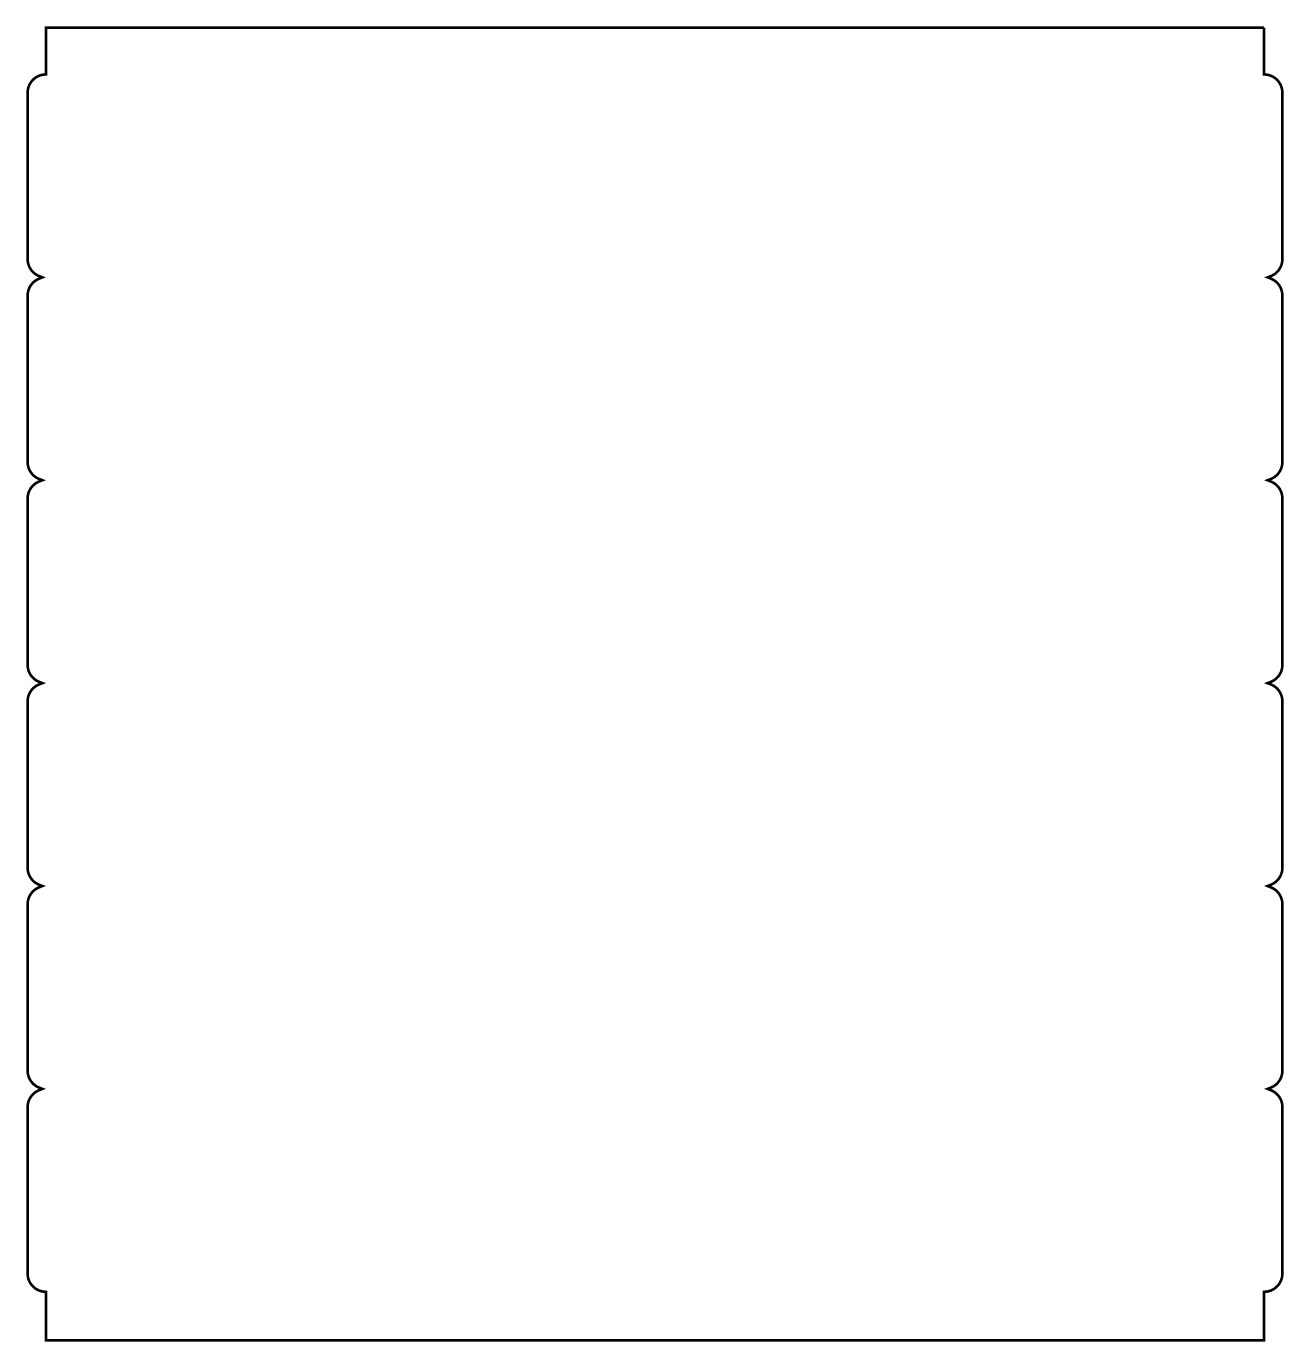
# Model space of a CAD drawing. Extents: x 70 to 166, y 36 to 137.
import ezdxf

# ---------------------------------------------------------------- set-up
doc = ezdxf.new("R2010")
doc.units = 0
doc.layers.add('028126-1ROU1_GBR', color=14, linetype='CONTINUOUS')

msp = doc.modelspace()

# ---------------------------------------------------------------- linework, layer by layer
at = {"layer": '028126-1ROU1_GBR', "const_width": 0.2}
for points in [[(71.407706, 133.072328), (71.501508, 133.078602), (71.501508, 136.651492), (164.520372, 136.651492)], [(164.520372, 136.651492), (164.520372, 133.078602), (164.614174, 133.072328)], [(70.104508, 118.978934), (70.104508, 131.678934)], [(165.917626, 131.678934), (165.917626, 118.978934)], [(70.99427, 117.490316), (71.234758, 117.583966), (70.99427, 117.677616)], [(165.027864, 117.677616), (164.787376, 117.583966), (165.027864, 117.490316)], [(70.104508, 103.488998), (70.104508, 116.188998)], [(165.917626, 116.188998), (165.917626, 103.488998)], [(70.99427, 102.00038), (71.234758, 102.09403), (70.99427, 102.18768)], [(165.027864, 102.18768), (164.787376, 102.09403), (165.027864, 102.00038)], [(70.104508, 87.999062), (70.104508, 100.699062)], [(165.917626, 100.699062), (165.917626, 87.999062)], [(70.994574, 86.510318), (71.235266, 86.603968), (70.994574, 86.697616)], [(165.02761, 86.697642), (164.786946, 86.603992), (165.02761, 86.510342)], [(70.104508, 72.509126), (70.104508, 85.209126)], [(165.917626, 85.209126), (165.917626, 72.509126)], [(70.994574, 71.020382), (71.235266, 71.114032), (70.994574, 71.20768)], [(165.02756, 71.20768), (164.786894, 71.114032), (165.02756, 71.020382)], [(70.104508, 57.018936), (70.104508, 69.718936)], [(165.917626, 69.718936), (165.917626, 57.018936)], [(70.99427, 55.530318), (71.234758, 55.623968), (70.99427, 55.717618)], [(165.027864, 55.717618), (164.787376, 55.623968), (165.027864, 55.530318)], [(70.104508, 41.529), (70.104508, 54.229)], [(165.917626, 54.229), (165.917626, 41.529)], [(164.614174, 40.135606), (164.520372, 40.129334), (164.520372, 36.424108), (71.501508, 36.424108), (71.501508, 40.129334), (71.407706, 40.135606)]]:
    msp.add_lwpolyline(points, dxfattribs=at)
for points in [[(71.407706, 133.072328, 0.3947657), (70.104508, 131.678934)], [(165.917626, 131.678934, 0.3948179), (164.614174, 133.072328)], [(70.104508, 118.978934, 0.3091895), (70.99427, 117.677616)], [(165.027864, 117.677616, 0.3091892), (165.91763, 118.978934)], [(70.99427, 117.490316, 0.3091892), (70.104504, 116.188998)], [(165.917626, 116.188998, 0.3091895), (165.027864, 117.490316)], [(70.104508, 103.488998, 0.3091895), (70.99427, 102.18768)], [(165.027864, 102.18768, 0.3091892), (165.91763, 103.488998)], [(70.99427, 102.00038, 0.3091892), (70.104504, 100.699062)], [(165.917626, 100.699062, 0.3091895), (165.027864, 102.00038)], [(70.104508, 87.999062, 0.3092544), (70.994574, 86.697616)], [(165.02761, 86.697642, 0.3092429), (165.917632, 87.999062)], [(70.994574, 86.510318, 0.3092041), (70.104496, 85.209126)], [(165.917626, 85.209126, 0.3092345), (165.02761, 86.510342)], [(70.104508, 72.509126, 0.3092544), (70.994574, 71.20768)], [(165.02756, 71.20768, 0.3092539), (165.917638, 72.509126)], [(70.994574, 71.020382, 0.3092539), (70.104496, 69.718936)], [(165.917626, 69.718936, 0.3092544), (165.02756, 71.020382)], [(70.104508, 57.018936, 0.3091895), (70.99427, 55.717618)], [(165.027864, 55.717618, 0.3091892), (165.91763, 57.018936)], [(70.99427, 55.530318, 0.3091892), (70.104504, 54.229)], [(165.917626, 54.229, 0.3091895), (165.027864, 55.530318)], [(70.104508, 41.529, 0.3947654), (71.407706, 40.135606)], [(164.614174, 40.135606, 0.3948175), (165.91763, 41.529)]]:
    msp.add_lwpolyline(points, format="xyb", dxfattribs=at)

doc.saveas('drawing.dxf')
